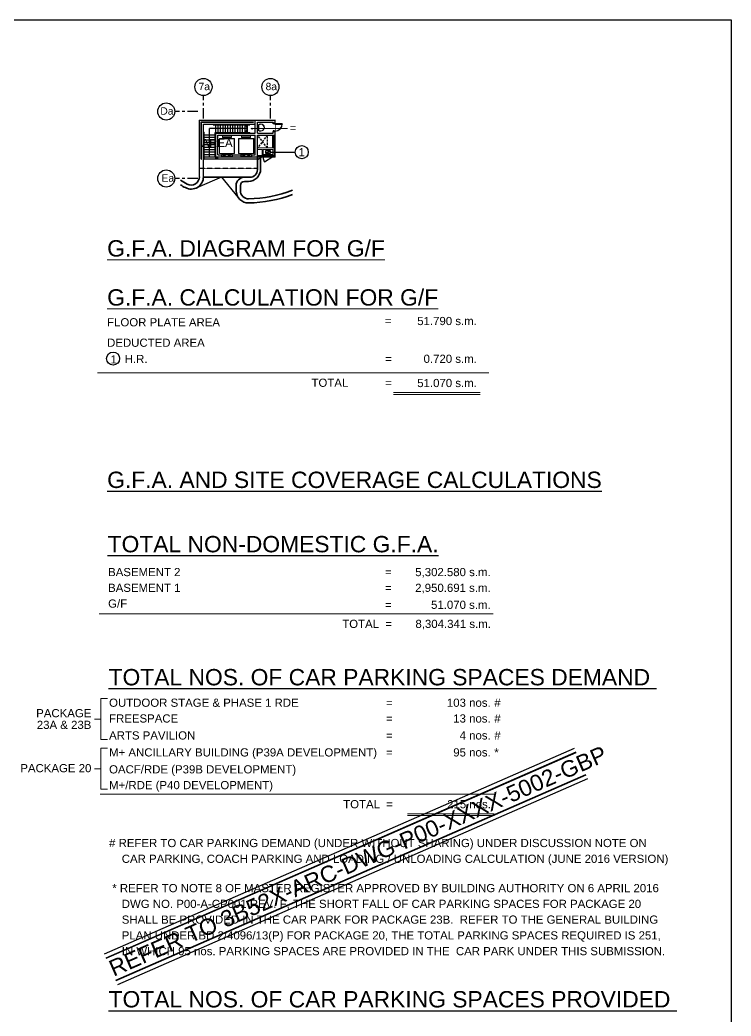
# Model space of a CAD drawing. Header units: millimetres. Extents: x 0 to 570263, y 0 to 232306.
# Drawn here: x 203216 to 290267, y 110085 to 231950 of the extents above; entities that cross this region are included whole.
import ezdxf
from ezdxf.enums import TextEntityAlignment as Align

# ---------------------------------------------------------------- set-up
doc = ezdxf.new("R2010")
doc.units = ezdxf.units.MM
doc.header["$LTSCALE"] = 100
for name, pattern in [('Grid Line', [22.225, 12.7, -3.175, 3.175, -3.175]), ('Hidden', [9.525, 6.35, -3.175]), ('HIDDENX2', [19.05, 12.7, -6.35])]:
    doc.linetypes.add(name, pattern=pattern)
for name, color, linetype in [('+C-10', 10, 'Continuous'), ('A-COLS', 3, 'Continuous'), ('DLN020__', 6, 'Continuous'), ('DLN0402_Room Number', 7, 'Continuous'), ('DLN045__', 7, 'Continuous'), ('DLN051__', 7, 'Continuous'), ('DLN08250', 5, 'Continuous'), ('DLN08254', 3, 'Continuous'), ('DLN220__', 7, 'Continuous'), ('DLN230__', 2, 'Hidden'), ('DLN240__', 1, 'Continuous'), ('DLN410__', 6, 'Continuous'), ('DLN810__', 1, 'Continuous'), ('FITDOOR', 7, 'Continuous'), ('LAYOUT', 1, 'Continuous')]:
    doc.layers.add(name, color=color, linetype=linetype)
for name, color, linetype, lineweight in [('000-LAYOUT PROPOSAL W8', 1, 'Continuous', 35), ('A-EQPM', 6, 'Continuous', 9), ('A-GENM', 6, 'Continuous', 9), ('A-WALL', 7, 'Continuous', 9), ('Cat ladder', 1, 'Continuous', 0)]:
    doc.layers.add(name, color=color, linetype=linetype, lineweight=lineweight)
doc.styles.get("Standard").update_dxf_attribs({"font": 'swiss.ttf'})
doc.styles.add('Swis721tBT', font='swissl.ttf')
doc.dimstyles.new('INTDIM350', dxfattribs={"dimtxt": 350, "dimasz": 200, "dimexe": 100, "dimexo": 150, "dimgap": 100, "dimtad": 1, "dimdec": 0, "dimzin": 9, "dimdsep": 46, "dimtxsty": 'Swis721tBT', "dimblk": 'OPEN30', "dimcen": -125, "dimclrd": 256, "dimclre": 256, "dimclrt": 2, "dimaunit": 1, "dimadec": 1, "dimazin": 0, "dimtfac": 0.444444, "dimtdec": 0, "dimtix": 1, "dimtmove": 2, "dimatfit": 3, "dimldrblk": 'OPEN30', "dimfxl": 0, "dimtolj": 1, "dimlwd": -1, "dimlwe": -1, "dimarcsym": 0})

# ---------------------------------------------------------------- blocks, each defined once
blk = doc.blocks.new('_Open30')
at = {"color": 0, "linetype": 'ByBlock', "lineweight": -2}
for p, q in [((-1, 0.27), (0, 0)), ((0, 0), (-1, -0.27)), ((0, 0), (-1, 0))]:
    blk.add_line(p, q, dxfattribs=at)
blk = doc.blocks.new('A$C54727B70')
at = {"color": 0}
for p, q in [((7600, -5100), (8200, -4827)), ((8200, -4827), (7600, -4827)), ((7600, -4827), (7600, -5100)), ((8200, -5100), (8200, -4827)), ((7600, -5100), (8200, -5100))]:
    blk.add_line(p, q, dxfattribs=at)
at = {"layer": '000-LAYOUT PROPOSAL W8', "color": 0}
for p, q in [((6600, -7130), (6600, -5550)), ((7000, -7050), (7000, -5550)), ((0, -8050), (5000, -8050)), ((5000, -8050), (5680, -8050)), ((4000, -9690), (4000, -9050)), ((4520, -9685), (4520, -9050)), ((5020, -8550), (5500, -8550))]:
    blk.add_line(p, q, dxfattribs=at)
for points in [[(0, -7997, -0.5666754), (-2208, -9319, -0.0105993), (-2792, -8990, -0.0105993)], [(-500, -7997, -0.5666754), (-1972, -8878, -0.0154494), (-2792, -8406, -0.0154494)], [(10894, -9619, -0.0899883), (5537, -10685)], [(10894, -10155, -0.0870263), (5525, -11190)]]:
    blk.add_lwpolyline(points, format="xyb", dxfattribs=at)
for centre, radius, start, end in [((5500, -7050), 1500, 270, 0), ((5680, -7130), 920, 270, 0), ((5000, -9050), 1000, 90, 180), ((5500, -9690), 1500, 180, 270.96023), ((5020, -9050), 500, 90, 180), ((5520, -9685), 1000, 180, 270.97668)]:
    blk.add_arc(centre, radius, start, end, dxfattribs=at)
at = {"layer": 'A-COLS', "color": 0}
for p, q in [((-500, -7997), (-500, -1050)), ((-500, -1050), (6350, -1050)), ((6350, -2650), (6350, -1050)), ((6350, -1050), (8800, -1050)), ((8800, -1450), (8800, -1050)), ((0, -7997), (0, -1550)), ((0, -1550), (6350, -1550)), ((6600, -2650), (6600, -1300)), ((6600, -1300), (8550, -1300)), ((8550, -1450), (8550, -1300)), ((8550, -1450), (8800, -1450)), ((1500, -5550), (1500, -2650)), ((1500, -2650), (6350, -2650)), ((1750, -5300), (1750, -2900)), ((1750, -2900), (6350, -2900)), ((6350, -5300), (6350, -2900)), ((6600, -2650), (8550, -2650)), ((6600, -5550), (6600, -2900)), ((6600, -2900), (8800, -2900)), ((8550, -2650), (8550, -2450)), ((8550, -2450), (8800, -2450)), ((8800, -2900), (8800, -2450)), ((1500, -5550), (2225, -5550)), ((1750, -5300), (2225, -5300)), ((2225, -5300), (2225, -5550)), ((3525, -5300), (4575, -5300)), ((3525, -5300), (3525, -5550)), ((3525, -5550), (4575, -5550)), ((4575, -5300), (4575, -5550)), ((5875, -5300), (6350, -5300)), ((5875, -5300), (5875, -5550)), ((5875, -5550), (6600, -5550))]:
    blk.add_line(p, q, dxfattribs=at)
at = {"layer": 'A-EQPM', "color": 0}
for p, q in [((3525, -5242), (2225, -5242)), ((3525, -5289), (2225, -5289)), ((2824, -5223, 0), (2275, -5223)), ((2824, -5270, 0), (2275, -5270)), ((5875, -5242), (4575, -5242)), ((5875, -5289), (4575, -5289)), ((5174, -5223, 0), (4625, -5223)), ((5174, -5270, 0), (4625, -5270))]:
    blk.add_line(p, q, dxfattribs=at)
at = {"layer": 'A-GENM', "color": 0}
for p, q in [((1950, -5152, 0), (1950, -3302, 0)), ((1950, -3302, 0), (3800, -3302, 0)), ((1975, -5127, 0), (1975, -3327, 0)), ((1975, -3327, 0), (3775, -3327, 0)), ((2125, -3302, 0), (3625, -3302, 0)), ((3775, -3327, 0), (3775, -5127, 0)), ((3800, -3302, 0), (3800, -5152, 0)), ((4300, -5152, 0), (4300, -3302, 0)), ((4300, -3302, 0), (6150, -3302, 0)), ((4325, -5127, 0), (4325, -3327, 0)), ((4325, -3327, 0), (6125, -3327, 0)), ((4475, -3302, 0), (5975, -3302, 0)), ((6125, -3327, 0), (6125, -5127, 0)), ((6150, -3302, 0), (6150, -5152, 0)), ((2225, -5152), (1950, -5152, 0)), ((3775, -5127, 0), (1975, -5127, 0)), ((2200, -5152), (2200, -5195)), ((2200, -5195), (2225, -5195)), ((2225, -5127), (2225, -5195)), ((3525, -5195), (2225, -5195)), ((2225, -5205), (2874, -5205, 0)), ((2225, -5205), (2225, -5242)), ((2225, -5252), (2225, -5289)), ((2225, -5252), (2874, -5252, 0)), ((2275, -5205), (2275, -5242)), ((2275, -5252), (2275, -5289)), ((2824, -5205, 0), (2824, -5242, 0)), ((2824, -5252, 0), (2824, -5289, 0)), ((2874, -5205, 0), (2874, -5242, 0)), ((2874, -5252, 0), (2874, -5289, 0)), ((2876, -5205, 0), (2876, -5242, 0)), ((2876, -5205, 0), (3525, -5205)), ((2876, -5252, 0), (2876, -5289, 0)), ((2876, -5252, 0), (3525, -5252)), ((2926, -5205, 0), (2926, -5242, 0)), ((3475, -5223), (2926, -5223, 0)), ((2926, -5252, 0), (2926, -5289, 0)), ((3475, -5270), (2926, -5270, 0)), ((3475, -5205), (3475, -5242)), ((3475, -5252), (3475, -5289)), ((3525, -5127), (3525, -5195)), ((3800, -5152, 0), (3525, -5152)), ((3525, -5195), (3550, -5195)), ((3525, -5205), (3525, -5242)), ((3525, -5252), (3525, -5289)), ((3550, -5152), (3550, -5195)), ((4575, -5152), (4300, -5152, 0)), ((6125, -5127, 0), (4325, -5127, 0)), ((4550, -5152), (4550, -5195)), ((4550, -5195), (4575, -5195)), ((4575, -5127), (4575, -5195)), ((5875, -5195), (4575, -5195)), ((4575, -5205), (5224, -5205, 0)), ((4575, -5205), (4575, -5242)), ((4575, -5252), (4575, -5289)), ((4575, -5252), (5224, -5252, 0)), ((4625, -5205), (4625, -5242)), ((4625, -5252), (4625, -5289)), ((5174, -5205, 0), (5174, -5242, 0)), ((5174, -5252, 0), (5174, -5289, 0)), ((5224, -5205, 0), (5224, -5242, 0)), ((5224, -5252, 0), (5224, -5289, 0)), ((5226, -5205, 0), (5226, -5242, 0)), ((5226, -5205, 0), (5875, -5205)), ((5226, -5252, 0), (5226, -5289, 0)), ((5226, -5252, 0), (5875, -5252)), ((5276, -5205, 0), (5276, -5242, 0)), ((5825, -5223), (5276, -5223, 0)), ((5276, -5252, 0), (5276, -5289, 0)), ((5825, -5270), (5276, -5270, 0)), ((5825, -5205), (5825, -5242)), ((5825, -5252), (5825, -5289)), ((5875, -5127), (5875, -5195)), ((6150, -5152, 0), (5875, -5152)), ((5875, -5195), (5900, -5195)), ((5875, -5205), (5875, -5242)), ((5875, -5252), (5875, -5289)), ((5900, -5152), (5900, -5195))]:
    blk.add_line(p, q, dxfattribs=at)
at = {"layer": 'A-GENM', "color": 0, "elevation": 0}
for points in [[(2325, -3176), (2325, -3026), (3425, -3026), (3425, -3176)], [(4675, -3176), (4675, -3026), (5775, -3026), (5775, -3176)]]:
    blk.add_lwpolyline(points, close=True, dxfattribs=at)
at = {"layer": 'A-WALL', "color": 0, "lineweight": 25}
for p, q in [((8750, -1450), (8550, -1450)), ((8750, -2450), (8550, -2450))]:
    blk.add_line(p, q, dxfattribs=at)
at = {"layer": 'A-WALL', "color": 0}
for p, q in [((6600, -4450), (8650, -4450)), ((6600, -4650), (7200, -4650)), ((7200, -5400), (7200, -4650)), ((7300, -5400), (7300, -4650)), ((7300, -4650), (8500, -4650)), ((8500, -5400), (8500, -4650)), ((8650, -5400), (8650, -4450)), ((2225, -5300), (3525, -5300)), ((4575, -5300), (5875, -5300)), ((7200, -5400), (7300, -5400)), ((8500, -5400), (8650, -5400))]:
    blk.add_line(p, q, dxfattribs=at)
at = {"layer": 'Cat ladder', "color": 0}
for p, q in [((6750, -2275, 1), (6750, -1675, 1)), ((6790, -2315, 1), (6790, -1635, 1))]:
    blk.add_line(p, q, dxfattribs=at)
at = {"layer": 'Cat ladder', "color": 0, "elevation": 0}
for points in [[(6600, -1635), (6790, -1635)], [(6600, -1675), (6750, -1675)], [(6600, -2275), (6750, -2275)], [(6600, -2315), (6790, -2315)]]:
    blk.add_lwpolyline(points, dxfattribs=at)
at = {"layer": 'Cat ladder', "color": 0}
for radius, start, end in [(451, 228.99113, 131.00887), (411, 235.9068, 124.0932)]:
    blk.add_arc((7020, -1975, 0), radius, start, end, dxfattribs=at)
at = {"layer": 'DLN0402_Room Number', "color": 0}
blk.add_line((1500, -2650), (1500, -2650), dxfattribs=at)
at = {"layer": 'DLN220__', "color": 0, "linetype": 'HIDDENX2', "ltscale": 0.2}
for p, q in [((7850, -4450), (6600, -2900)), ((7850, -2900), (6600, -4450)), ((7850, -4450), (7850, -2900))]:
    blk.add_line(p, q, dxfattribs=at)
at = {"layer": 'DLN230__', "color": 0}
for p, q in [((-500, -6950), (-500, -1050)), ((-500, -1050), (6350, -1050)), ((6600, -6950), (6600, -5550)), ((-500, -6950), (6600, -6950))]:
    blk.add_line(p, q, dxfattribs=at)
at = {"layer": 'DLN240__', "color": 0}
for p, q in [((-270, -5850), (-270, -1280)), ((-270, -1280), (6110, -1280)), ((-230, -5850), (-230, -1320)), ((-230, -1320), (6110, -1320)), ((5400, -2100), (750, -2100)), ((750, -5550), (750, -2100)), ((1200, -1630), (1200, -1590)), ((1200, -1590), (5700, -1590)), ((1200, -1630), (5700, -1630)), ((1500, -2650), (1500, -1550)), ((1800, -2650), (1800, -1550)), ((2100, -2650), (2100, -1550)), ((2400, -2650), (2400, -1550)), ((2700, -2650), (2700, -1550)), ((3000, -2650), (3000, -1550)), ((3300, -2650), (3300, -1550)), ((3600, -2650), (3600, -1550)), ((3900, -2650), (3900, -1550)), ((4200, -2650), (4200, -1550)), ((4500, -2650), (4500, -1550)), ((4800, -2650), (4800, -1550)), ((5100, -2650), (5100, -1550)), ((5400, -2650), (5400, -1550)), ((5700, -1630), (5700, -1590)), ((6110, -1320), (6110, -1280)), ((0, -2850), (1500, -2850)), ((0, -3150), (1500, -3150)), ((0, -3450), (1500, -3450)), ((40, -5850), (40, -2550)), ((40, -2550), (80, -2550)), ((80, -5850), (80, -2550)), ((1420, -5630), (1420, -2570)), ((1420, -2570), (5700, -2570)), ((1460, -5590), (1460, -2610)), ((1460, -2610), (5700, -2610)), ((5700, -2610), (5700, -2570)), ((0, -3750), (1500, -3750)), ((0, -4050), (1500, -4050)), ((0, -4350), (1500, -4350)), ((0, -4650), (1500, -4650)), ((-270, -5850), (-230, -5850)), ((0, -4950), (1500, -4950)), ((0, -5250), (1500, -5250)), ((0, -5550), (1500, -5550)), ((40, -5550), (80, -5550)), ((40, -5850), (80, -5850)), ((1420, -5630), (1800, -5630)), ((1460, -5590), (1800, -5590)), ((1800, -5630), (1800, -5590)), ((2875, -5300, 0), (2225, -5550)), ((3525, -5550), (2225, -5550)), ((3525, -5550), (2875, -5300, 0)), ((5225, -5300, 0), (4575, -5550)), ((5875, -5550), (4575, -5550)), ((5875, -5550), (5225, -5300, 0)), ((2230, -8050, 0), (-729, -9283)), ((2230, -8050, 0), (4222, -10475))]:
    blk.add_line(p, q, dxfattribs=at)
blk.add_lwpolyline([(5150, -2650), (5400, -2100), (5150, -1550)], dxfattribs=at)
at = {"layer": 'DLN410__', "color": 0}
for p, q in [((8500, -4450), (8500, -2900)), ((8500, -2950), (8650, -2950)), ((8523, -4400), (8523, -2950)), ((8627, -4400), (8627, -2950)), ((8650, -4450), (8650, -2900)), ((8700, -5450), (8700, -2900)), ((8800, -5550), (8800, -2900)), ((8500, -4400), (8650, -4400)), ((6600, -5400), (8500, -5400)), ((6600, -5450), (8700, -5450)), ((6600, -5550), (8800, -5550)), ((7200, -5550), (7200, -5450)), ((7300, -5250), (8500, -5250)), ((7300, -5550), (7300, -5450)), ((7350, -5400), (7350, -5250)), ((7350, -5273), (8450, -5273)), ((7350, -5377), (8450, -5377)), ((8450, -5400), (8450, -5250)), ((8500, -5550), (8500, -5450))]:
    blk.add_line(p, q, dxfattribs=at)
at = {"layer": 'DLN410__', "color": 0, "linetype": 'HIDDENX2'}
for p, q in [((7200, -5550), (6693, -5870)), ((8500, -5550), (7486, -6191))]:
    blk.add_line(p, q, dxfattribs=at)
for centre, radius in [((7200, -5550), 600), ((8500, -5550), 1200)]:
    blk.add_arc(centre, radius, 180, 212.28123, dxfattribs=at)
at = {"layer": 'DLN810__', "color": 0}
blk.add_lwpolyline([(6600, -5550), (6600, -5850), (0, -5850), (0, -5550)], close=True, dxfattribs=at)
at = {"layer": 'FITDOOR', "color": 0}
for p, q in [((8550, -1513), (8550, -1450)), ((8587, -1450), (8550, -1450)), ((8675, -1513), (8550, -1513)), ((8550, -2388), (8550, -2450)), ((8675, -2388), (8550, -2388)), ((8587, -1462), (8587, -1450)), ((8750, -1500), (8675, -1500)), ((8675, -1513), (8675, -1500)), ((8675, -2388), (8675, -2400)), ((8750, -2400), (8675, -2400)), ((8750, -1450), (8712, -1450)), ((8712, -1462), (8712, -1450)), ((8750, -1500), (8750, -1450)), ((8750, -1500), (8750, -1545)), ((9650, -1500), (8750, -1500)), ((8750, -1545), (9650, -1545)), ((8750, -2400), (8750, -2450)), ((9650, -1500), (9650, -1545)), ((8587, -2450), (8550, -2450)), ((8587, -2438), (8587, -2450)), ((8712, -2438), (8712, -2450)), ((8750, -2450), (8712, -2450))]:
    blk.add_line(p, q, dxfattribs=at)
blk.add_arc((8750, -1500), 900, 270, 0, dxfattribs=at)

msp = doc.modelspace()

# ---------------------------------------------------------------- linework, layer by layer
at = {"layer": '+C-10'}
for p, q in [((213570.7, 117681.2), (271097.2, 142853.1)), ((215196.3, 113966.3), (272722.7, 139138.2))]:
    msp.add_line(p, q, dxfattribs=at)
msp.add_lwpolyline([(290266.8, 0), (0, 0), (0, 231949.6), (290266.8, 231949.6)], close=True)
at = {"layer": 'DLN020__', "linetype": 'Grid Line'}
for p, q in [((225679, 219899.1), (225679, 222699.1)), ((233879, 219899.1), (233879, 222699.1)), ((224979, 220749.1), (222179, 220749.1)), ((224979, 212549.1), (222179, 212549.1))]:
    msp.add_line(p, q, dxfattribs=at)
at = {"layer": 'DLN020__', "linetype": 'Continuous'}
for centre in [(225679, 223749.1), (233879, 223749.1), (221129, 220749.1), (221129, 212549.1)]:
    msp.add_circle(centre, 1050, dxfattribs=at)
at = {"layer": 'DLN045__', "lineweight": 18}
for p, q in [((212719.5, 188759.8), (260626.5, 188759.8)), ((248940, 186374.1), (259540.5, 186374.1)), ((248940, 186137.1), (259540.5, 186137.1)), ((212905.7, 159292.3), (261127.4, 159292.3))]:
    msp.add_line(p, q, dxfattribs=at)
at = {"layer": 'DLN045__', "color": 254, "lineweight": 18}
for p, q in [((213130, 143919.3), (213130, 148919.3)), ((213130, 148919.3), (213930, 148919.3)), ((212330, 146419.3), (213130, 146419.3)), ((213930, 143919.3), (213130, 143919.3)), ((213130, 137841.3), (213130, 142841.3)), ((213130, 142841.3), (213930, 142841.3)), ((212330, 140341.3), (213130, 140341.3)), ((213930, 137841.3), (213130, 137841.3)), ((213022.9, 137232.2), (261244.5, 137232.2)), ((250660.7, 134846.6), (261261.2, 134846.6)), ((250660.7, 134609.6), (261261.2, 134609.6))]:
    msp.add_line(p, q, dxfattribs=at)
at = {"layer": 'DLN045__', "color": 6}
for p, q in [((213771.2, 117223.2), (271297.7, 142395)), ((213791.2, 117177.4), (271317.7, 142349.2)), ((214975.8, 114470.2), (272502.3, 139642.1)), ((214995.8, 114424.4), (272522.3, 139596.3))]:
    msp.add_line(p, q, dxfattribs=at)
at = {"layer": 'DLN045__', "color": 0}
msp.add_circle((214622.5, 190520.7), 800, dxfattribs=at)
at = {"layer": 'DLN08250', "linetype": 'Hidden', "lineweight": 18, "const_width": 100}
msp.add_lwpolyline([(234479, 219699.1), (234479, 215199.1), (232279, 215199.1), (232279, 213799.1), (225179, 213799.1), (225179, 219699.1)], close=True, dxfattribs=at)
at = {"layer": 'DLN08250', "color": 0}
msp.add_circle((237714.7, 215774.4), 800, dxfattribs=at)
at = {"layer": 'DLN08254', "linetype": 'Hidden', "const_width": 100}
msp.add_lwpolyline([(234179, 216099.1), (234179, 215499.1), (232979, 215499.1), (232979, 216099.1)], close=True, dxfattribs=at)

# ---------------------------------------------------------------- block references
at = {"layer": 'LAYOUT'}
msp.add_blockref('A$C54727B70', (225679, 220749.1), dxfattribs=at)

# ---------------------------------------------------------------- texts
at = {"color": 3, "lineweight": 18, "char_height": 2000, "width": 73077.972, "attachment_point": 1, "line_spacing_factor": 1.00667}
for s, insert in [('{\\LG.F.A. DIAGRAM FOR G/F}', (213895.6, 205003.5)), ('{\\LG.F.A. CALCULATION FOR G/F}', (213895.6, 199003.5))]:
    msp.add_mtext(s, dxfattribs=dict(at, insert=insert))
at = {"lineweight": 18, "char_height": 1000}
for s, insert, width, attachment_point in [('FLOOR PLATE AREA', (213887.8, 195459.5), 32962, 1), ('=', (247886.8, 195616.5), 12641.701, 1), ('51.790 s.m.', (259148.5, 195616.5), 12641.701, 3)]:
    msp.add_mtext(s, dxfattribs=dict(at, insert=insert, width=width, attachment_point=attachment_point))
at = {"layer": 'A-WALL'}
msp.add_text('=', height=1000, rotation=0.000001, dxfattribs=at).set_placement((236233.6, 218226.5))
at = {"layer": 'DLN045__'}
for s, p in [('AREA', (225449.8, 216400.2)), ('BASEMENT 2', (214012.8, 163904.4)), ('=', (247911.8, 163904.4)), ('BASEMENT 1', (214012.8, 161976.4)), ('=', (247911.8, 161976.4)), ('G/F', (214012.8, 160048.4)), ('=', (247911.8, 159901.4)), ('TOTAL', (242670.6, 157565.2)), ('=', (247940, 157565.2))]:
    msp.add_text(s, height=1000, rotation=0.000001, dxfattribs=at).set_placement(p)
at = {"layer": 'DLN045__', "color": 0}
msp.add_text('H.R.', height=1000, dxfattribs=at).set_placement((216045, 189968.7))
at = {"layer": 'DLN045__'}
for s, p in [('0.720 s.m.', (259148.5, 189994.5)), ('51.070 s.m.', (259148.5, 187032.6)), ('5,302.580 s.m.', (260840.9, 163904.4)), ('2,950.691 s.m.', (260840.9, 161976.4)), ('51.070 s.m.', (260840.9, 159901.4)), ('8,304.341 s.m.', (260869.1, 157565.2))]:
    msp.add_text(s, height=1000, rotation=0.000001, dxfattribs=at).set_placement(p, align=Align.RIGHT)
at = {"layer": 'DLN045__', "color": 3}
for s, p in [('%%UG.F.A. AND SITE COVERAGE CALCULATIONS', (213895.6, 174689.3)), ('%%UTOTAL NON-DOMESTIC G.F.A.', (213954.2, 166820.5))]:
    msp.add_text(s, height=2000, rotation=0.000001, dxfattribs=at).set_placement(p)
at = {"layer": 'DLN045__', "color": 254}
for s, height, p in [('%%UTOTAL NOS. OF CAR PARKING SPACES DEMAND ', 2000, (214071.4, 150545.1)), ('OUTDOOR STAGE & PHASE 1 RDE', 1000, (214130, 147922.3)), ('#', 1000, (261279.4, 147922.3)), ('=', 1000, (248029, 147922.3)), ('FREESPACE', 1000, (214130, 145994.3)), ('=', 1000, (248029, 145994.3)), ('#', 1000, (261279.4, 145994.3)), ('ARTS PAVILION', 1000, (214130, 143919.3)), ('=', 1000, (248029, 143919.3)), ('#', 1000, (261279.4, 143919.3)), ('M+ ANCILLARY BUILDING (P39A DEVELOPMENT)', 1000, (214130, 141844.3)), ('*', 1000, (261279.4, 141844.3)), ('=', 1000, (248029, 141844.3)), ('OACF/RDE (P39B DEVELOPMENT)', 1000, (214130, 139769.3)), ('M+/RDE (P40 DEVELOPMENT) ', 1000, (214130, 137841.3)), ('TOTAL', 1000, (242787.8, 135505.1)), ('=', 1000, (248057.2, 135505.1)), ('# REFER TO CAR PARKING DEMAND (UNDER WITHOUT SHARING) UNDER DISCUSSION NOTE ON   ', 1000, (214130, 130756.9)), ('    CAR PARKING, COACH PARKING AND LOADING / UNLOADING CALCULATION (JUNE 2016 VERSION)', 1000, (214130, 128828.9)), (' * REFER TO NOTE 8 OF MASTER REGISTER APPROVED BY BUILDING AUTHORITY ON 6 APRIL 2016 ', 1000, (214130, 125242.5)), ('    DWG NO. P00-A-CP001 REV. F, THE SHORT FALL OF CAR PARKING SPACES FOR PACKAGE 20', 1000, (214130, 123314.5)), ('    SHALL BE PROVIDED IN THE CAR PARK FOR PACKAGE 23B.  REFER TO THE GENERAL BUILDING', 1000, (214130, 121386.5)), ('    PLAN UNDER BD 2/4096/13(P) FOR PACKAGE 20, THE TOTAL PARKING SPACES REQUIRED IS 251,', 1000, (214130, 119458.5)), ('    IN WHICH 95 nos. PARKING SPACES ARE PROVIDED IN THE  CAR PARK UNDER THIS SUBMISSION. ', 1000, (214130, 117530.5)), ('%%UTOTAL NOS. OF CAR PARKING SPACES PROVIDED ', 2000, (214071.4, 111143.2))]:
    msp.add_text(s, height=height, rotation=0.000001, dxfattribs=at).set_placement(p)
for s, p in [('103 nos.', (260840.9, 147922.3)), ('PACKAGE', (211962.6, 146641.4)), ('13 nos.', (260840.9, 145994.3)), ('23A & 23B', (211962.6, 145213.5)), ('4 nos.', (260840.9, 143919.3)), ('95 nos.', (260840.9, 141844.3)), ('PACKAGE 20', (211962.6, 139916.3)), ('215 nos.', (260869.1, 135505.1))]:
    msp.add_text(s, height=1000, rotation=0.000001, dxfattribs=at).set_placement(p, align=Align.RIGHT)
at = {"layer": 'DLN045__', "color": 6}
msp.add_text('REFER TO 3B52X-ARC-DWG-P00-XXXX-5002-GBP ', height=2000, rotation=23.632737, dxfattribs=at).set_placement((214686.5, 114880.8))
at = {"layer": 'DLN045__', "lineweight": 18, "char_height": 1000, "attachment_point": 1}
for s, width, insert in [('DEDUCTED AREA', 32962, (213887.8, 192963.5)), ('=', 12641.701, (247913.8, 190994.5)), ('TOTAL', 32962, (238906.8, 188067.6)), ('=', 12641.701, (247913.8, 188032.6))]:
    msp.add_mtext_dynamic_manual_height_columns(s, width=width, gutter_width=1, heights=[0], dxfattribs=dict(at, insert=insert))
at = {"layer": 'DLN045__', "color": 0, "insert": (214315.5, 190926.7), "char_height": 1000, "attachment_point": 1}
msp.add_mtext_dynamic_manual_height_columns('1', width=1022, gutter_width=1, heights=[0], dxfattribs=at)
at = {"layer": 'DLN051__', "char_height": 900, "attachment_point": 1}
for s, insert in [('7a', (225086.1, 224257.6)), ('8a', (233286.1, 224257.6)), ('Da', (220405.4, 221257.6)), ('Ea', (220553.9, 213057.6))]:
    msp.add_mtext_dynamic_manual_height_columns(s, width=1139.353, gutter_width=1, heights=[0], dxfattribs=dict(at, insert=insert))
at = {"layer": 'DLN08250', "color": 0, "insert": (237714.7, 215774.4), "char_height": 1000, "attachment_point": 5}
msp.add_mtext_dynamic_manual_height_columns('1', width=1022, gutter_width=1, heights=[0], dxfattribs=at)

# ---------------------------------------------------------------- leaders
at = {"layer": 'A-WALL'}
msp.add_leader([(231518.8, 218651.7), (235967.2, 218651.7)], dimstyle='INTDIM350', override={"dimtad": 0, "dimclrd": 1}, dxfattribs=at)
at = {"layer": 'DLN08250', "color": 0}
msp.add_leader([(233914.7, 215774.4), (236914.7, 215774.4)], dimstyle='INTDIM350', override={"dimgap": 100, "dimtad": 0, "dimclrd": 1}, dxfattribs=at)

doc.saveas('drawing.dxf')
